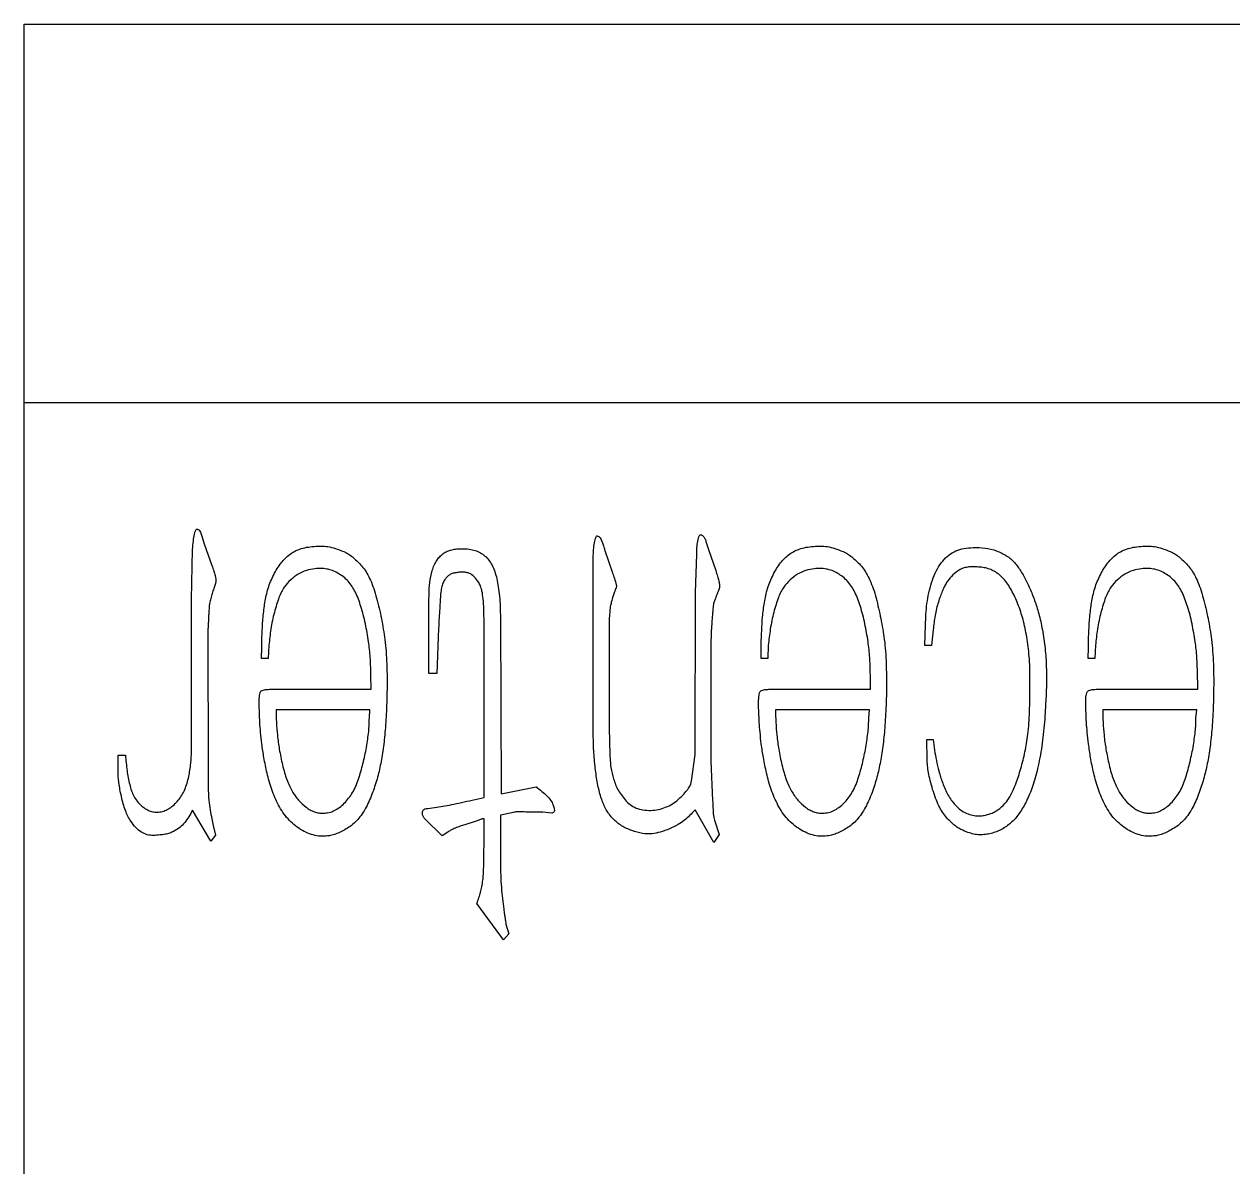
# Model space of a CAD drawing. Header units: millimetres. Extents: x 0 to 210, y 0 to 297.
# Drawn here: x 76.33 to 86.38, y 136.94 to 146.44 of the extents above; entities that cross this region are included whole.
import ezdxf

# ---------------------------------------------------------------- set-up
doc = ezdxf.new("R2010")
doc.units = ezdxf.units.MM

msp = doc.modelspace()

# ---------------------------------------------------------------- linework, layer by layer
at = {"color": 7, "linetype": 'Continuous', "lineweight": 25}
for p, q in [((76.332, 146.439), (137.282, 146.439)), ((76.332, 143.293), (76.332, 146.439)), ((76.332, 143.293), (137.282, 143.293)), ((76.332, 136.464), (76.332, 143.293)), ((77.808, 142.183), (77.828, 142.118)), ((77.828, 142.118), (77.893, 141.937)), ((82.001, 142.138), (82.021, 142.072)), ((77.722, 141.655), (77.732, 142.072)), ((81.064, 140.527), (81.064, 142.022)), ((81.16, 142.062), (81.22, 141.886)), ((81.915, 141.715), (81.925, 142.032)), ((82.021, 142.072), (82.082, 141.896)), ((81.91, 140.366), (81.915, 141.715)), ((77.722, 140.366), (77.722, 141.655)), ((80.292, 141.503), (80.297, 140.039)), ((80.156, 140.008), (80.156, 141.468)), ((81.196, 141.418), (81.196, 140.617)), ((83.891, 141.403), (83.876, 141.272)), ((77.858, 141.362), (77.863, 140.245)), ((79.698, 141.04), (79.698, 141.337)), ((79.773, 141.342), (79.764, 141.04)), ((78.367, 141.277), (78.362, 141.166)), ((82.041, 141.207), (82.041, 140.31)), ((82.519, 141.277), (82.514, 141.166)), ((83.876, 141.272), (83.82, 141.272)), ((85.24, 141.277), (85.235, 141.166)), ((78.362, 141.166), (78.306, 141.166)), ((82.514, 141.166), (82.459, 141.166)), ((85.235, 141.166), (85.18, 141.166)), ((79.764, 141.04), (79.698, 141.04)), ((78.402, 140.91), (79.217, 140.91)), ((82.554, 140.91), (83.37, 140.91)), ((85.275, 140.91), (86.09, 140.91)), ((79.207, 140.738), (78.427, 140.738)), ((79.202, 140.668), (79.207, 140.738)), ((83.36, 140.738), (82.58, 140.738)), ((83.355, 140.668), (83.36, 140.738)), ((86.081, 140.738), (85.3, 140.738)), ((86.075, 140.668), (86.081, 140.738)), ((83.836, 140.491), (83.891, 140.491)), ((83.84, 140.326), (83.836, 140.491)), ((77.113, 140.361), (77.174, 140.361)), ((77.113, 140.22), (77.113, 140.361)), ((81.88, 140.145), (81.91, 140.366)), ((82.041, 140.31), (82.056, 139.983)), ((77.863, 140.245), (77.863, 140.064)), ((80.297, 140.039), (80.589, 140.099)), ((80.081, 139.993), (80.156, 140.008)), ((77.884, 139.646), (77.732, 139.903)), ((79.688, 139.918), (79.764, 139.928)), ((82.066, 139.636), (81.91, 139.907)), ((79.808, 139.691), (79.663, 139.832)), ((80.09, 139.812), (79.995, 139.782)), ((80.156, 139.706), (80.156, 139.832)), ((80.388, 139.883), (80.292, 139.863)), ((80.292, 139.863), (80.292, 139.475)), ((80.644, 139.887), (80.574, 139.887)), ((80.72, 139.878), (80.644, 139.887)), ((82.071, 139.822), (82.111, 139.702)), ((77.924, 139.696), (77.884, 139.646)), ((77.904, 139.777), (77.924, 139.696)), ((79.854, 139.722), (79.808, 139.691)), ((82.111, 139.702), (82.066, 139.636)), ((80.317, 138.825), (80.096, 139.127)), ((80.337, 138.956), (80.363, 138.876)), ((80.363, 138.876), (80.317, 138.825))]:
    msp.add_line(p, q, dxfattribs=at)
for points, knots in [([(77.732, 142.072), (77.734, 142.096), (77.738, 142.138), (77.745, 142.187), (77.752, 142.218), (77.757, 142.231), (77.764, 142.241), (77.77, 142.239), (77.772, 142.239)], [0, 0, 0, 0, 0.387346, 0.706319, 0.825969, 0.911434, 0.958337, 1, 1, 1, 1]), ([(77.772, 142.239), (77.775, 142.238), (77.78, 142.236), (77.791, 142.23), (77.8, 142.21), (77.805, 142.193), (77.808, 142.183)], [0, 0, 0, 0, 0.100758, 0.248307, 0.519709, 1, 1, 1, 1]), ([(81.064, 142.022), (81.065, 142.043), (81.066, 142.083), (81.074, 142.129), (81.082, 142.161), (81.087, 142.174), (81.093, 142.186), (81.098, 142.184), (81.099, 142.183)], [0, 0, 0, 0, 0.363287, 0.692114, 0.826241, 0.919295, 0.96855, 1, 1, 1, 1]), ([(81.099, 142.183), (81.102, 142.182), (81.107, 142.18), (81.118, 142.174), (81.129, 142.155), (81.141, 142.127), (81.152, 142.094), (81.157, 142.072), (81.16, 142.062)], [0, 0, 0, 0, 0.050461, 0.124355, 0.261623, 0.511673, 0.785848, 1, 1, 1, 1]), ([(81.925, 142.032), (81.925, 142.055), (81.925, 142.096), (81.933, 142.144), (81.94, 142.174), (81.945, 142.187), (81.953, 142.196), (81.958, 142.194), (81.961, 142.193)], [0, 0, 0, 0, 0.390529, 0.703737, 0.822075, 0.905646, 0.956734, 1, 1, 1, 1]), ([(81.961, 142.193), (81.963, 142.193), (81.97, 142.191), (81.98, 142.182), (81.993, 142.164), (81.998, 142.148), (82.001, 142.138)], [0, 0, 0, 0, 0.099152, 0.278967, 0.56328, 1, 1, 1, 1]), ([(78.306, 141.166), (78.307, 141.206), (78.307, 141.283), (78.311, 141.398), (78.318, 141.513), (78.332, 141.63), (78.357, 141.749), (78.396, 141.843), (78.435, 141.913), (78.467, 141.959), (78.503, 141.999), (78.542, 142.033), (78.587, 142.061), (78.638, 142.08), (78.696, 142.094), (78.738, 142.096), (78.759, 142.098)], [0, 0, 0, 0, 0.102437, 0.200409, 0.297896, 0.401132, 0.506153, 0.611905, 0.663525, 0.711604, 0.757668, 0.801968, 0.846493, 0.892791, 0.944359, 1, 1, 1, 1]), ([(78.759, 142.098), (78.778, 142.098), (78.816, 142.1), (78.875, 142.094), (78.94, 142.075), (78.996, 142.051), (79.045, 142.024), (79.08, 141.994), (79.116, 141.961), (79.151, 141.921), (79.185, 141.873), (79.213, 141.813), (79.241, 141.744), (79.272, 141.638), (79.304, 141.496), (79.329, 141.349), (79.342, 141.222), (79.348, 141.112), (79.35, 140.988), (79.349, 140.9), (79.348, 140.854)], [0, 0, 0, 0, 0.036151, 0.073462, 0.115438, 0.165307, 0.193166, 0.222672, 0.254384, 0.288208, 0.32564, 0.368103, 0.415896, 0.469262, 0.58255, 0.696887, 0.758896, 0.82985, 0.910352, 1, 1, 1, 1]), ([(79.698, 141.337), (79.698, 141.376), (79.698, 141.448), (79.698, 141.547), (79.698, 141.627), (79.698, 141.709), (79.702, 141.797), (79.72, 141.88), (79.739, 141.941), (79.761, 141.979), (79.786, 142.012), (79.816, 142.038), (79.85, 142.058), (79.888, 142.07), (79.93, 142.078), (79.96, 142.078), (79.975, 142.078)], [0, 0, 0, 0, 0.130289, 0.239832, 0.329458, 0.398337, 0.513102, 0.625082, 0.677836, 0.726118, 0.7711, 0.815208, 0.858337, 0.902163, 0.949371, 1, 1, 1, 1]), ([(79.975, 142.078), (79.994, 142.077), (80.03, 142.076), (80.082, 142.065), (80.126, 142.045), (80.165, 142.018), (80.197, 141.983), (80.224, 141.939), (80.246, 141.887), (80.264, 141.826), (80.275, 141.757), (80.286, 141.68), (80.29, 141.594), (80.291, 141.535), (80.292, 141.503)], [0, 0, 0, 0, 0.077219, 0.145929, 0.210451, 0.271529, 0.333865, 0.402179, 0.477474, 0.561059, 0.654685, 0.759572, 0.873871, 1, 1, 1, 1]), ([(82.459, 141.166), (82.459, 141.206), (82.46, 141.283), (82.464, 141.398), (82.471, 141.513), (82.485, 141.63), (82.51, 141.749), (82.549, 141.843), (82.587, 141.913), (82.619, 141.959), (82.655, 141.999), (82.695, 142.033), (82.739, 142.061), (82.791, 142.08), (82.849, 142.094), (82.89, 142.096), (82.912, 142.098)], [0, 0, 0, 0, 0.102437, 0.200409, 0.297896, 0.401132, 0.506153, 0.611905, 0.663525, 0.711604, 0.757668, 0.801968, 0.846493, 0.892791, 0.944359, 1, 1, 1, 1]), ([(82.912, 142.098), (82.93, 142.098), (82.968, 142.1), (83.028, 142.094), (83.092, 142.075), (83.149, 142.051), (83.197, 142.024), (83.233, 141.994), (83.269, 141.961), (83.304, 141.921), (83.337, 141.873), (83.365, 141.813), (83.394, 141.744), (83.424, 141.638), (83.456, 141.496), (83.482, 141.349), (83.495, 141.222), (83.5, 141.112), (83.502, 140.988), (83.501, 140.9), (83.501, 140.854)], [0, 0, 0, 0, 0.036151, 0.073462, 0.115438, 0.165307, 0.193166, 0.222672, 0.254384, 0.288208, 0.32564, 0.368103, 0.415896, 0.469262, 0.58255, 0.696887, 0.758896, 0.82985, 0.910352, 1, 1, 1, 1]), ([(83.82, 141.272), (83.822, 141.311), (83.824, 141.383), (83.828, 141.485), (83.832, 141.578), (83.844, 141.667), (83.863, 141.753), (83.889, 141.835), (83.922, 141.91), (83.966, 141.975), (84.018, 142.026), (84.079, 142.062), (84.148, 142.084), (84.197, 142.086), (84.223, 142.087)], [0, 0, 0, 0, 0.114373, 0.212612, 0.300675, 0.389367, 0.475586, 0.561076, 0.641717, 0.718124, 0.788585, 0.85593, 0.924983, 1, 1, 1, 1]), ([(84.223, 142.087), (84.256, 142.087), (84.321, 142.087), (84.402, 142.067), (84.46, 142.042), (84.5, 142.02), (84.536, 141.994), (84.577, 141.952), (84.622, 141.889), (84.669, 141.805), (84.711, 141.71), (84.742, 141.625), (84.765, 141.551), (84.781, 141.488), (84.795, 141.419), (84.813, 141.319), (84.828, 141.19), (84.833, 141.037), (84.831, 140.886), (84.825, 140.787), (84.822, 140.738)], [0, 0, 0, 0, 0.059534, 0.118873, 0.147743, 0.175183, 0.201585, 0.22771, 0.281507, 0.340018, 0.402737, 0.468602, 0.503946, 0.543395, 0.585721, 0.632387, 0.727671, 0.820105, 0.910677, 1, 1, 1, 1]), ([(85.18, 141.166), (85.18, 141.206), (85.181, 141.283), (85.184, 141.398), (85.191, 141.513), (85.206, 141.63), (85.23, 141.749), (85.27, 141.843), (85.308, 141.913), (85.34, 141.959), (85.376, 141.999), (85.415, 142.033), (85.46, 142.061), (85.512, 142.08), (85.57, 142.094), (85.611, 142.096), (85.632, 142.098)], [0, 0, 0, 0, 0.102437, 0.200409, 0.297896, 0.401132, 0.506153, 0.611905, 0.663525, 0.711604, 0.757668, 0.801968, 0.846493, 0.892791, 0.944359, 1, 1, 1, 1]), ([(85.632, 142.098), (85.651, 142.098), (85.689, 142.1), (85.748, 142.094), (85.813, 142.075), (85.869, 142.051), (85.918, 142.024), (85.953, 141.994), (85.99, 141.961), (86.024, 141.921), (86.058, 141.873), (86.086, 141.813), (86.114, 141.744), (86.145, 141.638), (86.177, 141.496), (86.202, 141.349), (86.215, 141.222), (86.221, 141.112), (86.223, 140.988), (86.222, 140.9), (86.222, 140.854)], [0, 0, 0, 0, 0.036151, 0.073462, 0.115438, 0.165307, 0.193166, 0.222672, 0.254384, 0.288208, 0.32564, 0.368103, 0.415896, 0.469262, 0.58255, 0.696887, 0.758896, 0.82985, 0.910352, 1, 1, 1, 1]), ([(77.893, 141.937), (77.899, 141.922), (77.908, 141.895), (77.919, 141.859), (77.925, 141.833), (77.928, 141.81), (77.921, 141.785), (77.911, 141.753), (77.898, 141.716), (77.886, 141.675), (77.875, 141.635), (77.871, 141.602), (77.869, 141.574), (77.868, 141.546), (77.865, 141.511), (77.864, 141.471), (77.861, 141.432), (77.86, 141.4), (77.858, 141.378), (77.858, 141.367), (77.858, 141.362)], [0, 0, 0, 0, 0.081948, 0.14546, 0.189828, 0.217888, 0.263227, 0.32067, 0.388956, 0.464512, 0.539067, 0.600514, 0.634904, 0.681972, 0.743062, 0.815566, 0.886802, 0.941481, 0.978406, 1, 1, 1, 1]), ([(78.749, 141.911), (78.726, 141.908), (78.677, 141.9), (78.608, 141.867), (78.546, 141.82), (78.5, 141.769), (78.47, 141.717), (78.449, 141.669), (78.43, 141.612), (78.405, 141.525), (78.381, 141.413), (78.372, 141.321), (78.367, 141.277)], [0, 0, 0, 0, 0.0885102, 0.1818497, 0.2787576, 0.378865, 0.4347387, 0.4995874, 0.5737214, 0.6581534, 0.8335519, 1, 1, 1, 1]), ([(79.217, 140.91), (79.216, 140.955), (79.215, 141.043), (79.211, 141.175), (79.196, 141.311), (79.175, 141.429), (79.153, 141.527), (79.133, 141.595), (79.112, 141.658), (79.088, 141.715), (79.06, 141.764), (79.027, 141.808), (78.988, 141.844), (78.944, 141.874), (78.897, 141.897), (78.849, 141.91), (78.799, 141.916), (78.766, 141.913), (78.749, 141.911)], [0, 0, 0, 0, 0.110128, 0.213106, 0.319622, 0.4412, 0.502942, 0.560634, 0.614105, 0.66317, 0.708994, 0.752322, 0.795313, 0.837707, 0.879693, 0.920276, 0.959614, 1, 1, 1, 1]), ([(82.902, 141.911), (82.878, 141.908), (82.83, 141.9), (82.761, 141.867), (82.698, 141.82), (82.653, 141.769), (82.623, 141.717), (82.601, 141.669), (82.582, 141.612), (82.558, 141.525), (82.534, 141.413), (82.524, 141.321), (82.519, 141.277)], [0, 0, 0, 0, 0.0885102, 0.1818497, 0.2787576, 0.378865, 0.4347387, 0.4995874, 0.5737214, 0.6581534, 0.8335519, 1, 1, 1, 1]), ([(83.37, 140.91), (83.369, 140.955), (83.368, 141.043), (83.364, 141.175), (83.349, 141.311), (83.328, 141.429), (83.306, 141.527), (83.286, 141.595), (83.264, 141.658), (83.241, 141.715), (83.212, 141.764), (83.179, 141.808), (83.14, 141.844), (83.097, 141.874), (83.05, 141.897), (83.001, 141.91), (82.952, 141.916), (82.919, 141.913), (82.902, 141.911)], [0, 0, 0, 0, 0.110128, 0.213106, 0.319622, 0.4412, 0.502942, 0.560634, 0.614105, 0.66317, 0.708994, 0.752322, 0.795313, 0.837707, 0.879693, 0.920276, 0.959614, 1, 1, 1, 1]), ([(84.243, 141.926), (84.228, 141.927), (84.199, 141.928), (84.158, 141.922), (84.122, 141.91), (84.083, 141.886), (84.041, 141.849), (84.006, 141.805), (83.983, 141.763), (83.966, 141.726), (83.949, 141.682), (83.926, 141.615), (83.904, 141.521), (83.895, 141.443), (83.891, 141.403)], [0, 0, 0, 0, 0.064874, 0.12293, 0.175731, 0.224802, 0.319746, 0.412929, 0.464374, 0.522906, 0.589262, 0.66325, 0.826271, 1, 1, 1, 1]), ([(84.691, 141.161), (84.685, 141.216), (84.674, 141.32), (84.645, 141.468), (84.604, 141.601), (84.56, 141.7), (84.52, 141.771), (84.488, 141.814), (84.454, 141.851), (84.418, 141.879), (84.379, 141.901), (84.337, 141.916), (84.291, 141.925), (84.259, 141.926), (84.243, 141.926)], [0, 0, 0, 0, 0.1694531, 0.3238251, 0.4654291, 0.5981391, 0.6593871, 0.7148335, 0.7653605, 0.811902, 0.8565816, 0.9022468, 0.9499892, 1, 1, 1, 1]), ([(85.623, 141.911), (85.599, 141.908), (85.55, 141.9), (85.482, 141.867), (85.419, 141.82), (85.374, 141.769), (85.343, 141.717), (85.322, 141.669), (85.303, 141.612), (85.278, 141.525), (85.254, 141.413), (85.245, 141.321), (85.24, 141.277)], [0, 0, 0, 0, 0.08851, 0.18185, 0.278758, 0.378865, 0.434739, 0.499587, 0.573721, 0.658153, 0.833552, 1, 1, 1, 1]), ([(86.09, 140.91), (86.09, 140.955), (86.088, 141.043), (86.084, 141.175), (86.069, 141.311), (86.048, 141.429), (86.027, 141.527), (86.006, 141.595), (85.985, 141.658), (85.961, 141.715), (85.933, 141.764), (85.9, 141.808), (85.861, 141.844), (85.817, 141.874), (85.771, 141.897), (85.722, 141.91), (85.672, 141.916), (85.639, 141.913), (85.623, 141.911)], [0, 0, 0, 0, 0.110128, 0.213106, 0.319622, 0.4412, 0.502942, 0.560634, 0.614105, 0.66317, 0.708994, 0.752322, 0.795313, 0.837707, 0.879693, 0.920276, 0.959614, 1, 1, 1, 1]), ([(79.94, 141.881), (79.928, 141.879), (79.907, 141.877), (79.878, 141.866), (79.853, 141.851), (79.832, 141.828), (79.816, 141.798), (79.804, 141.761), (79.795, 141.714), (79.791, 141.659), (79.788, 141.594), (79.783, 141.52), (79.779, 141.434), (79.775, 141.374), (79.773, 141.342)], [0, 0, 0, 0, 0.055151, 0.104194, 0.151563, 0.197837, 0.250415, 0.31437, 0.390847, 0.479657, 0.583981, 0.70651, 0.844758, 1, 1, 1, 1]), ([(80.156, 141.468), (80.155, 141.504), (80.155, 141.569), (80.15, 141.655), (80.141, 141.719), (80.126, 141.775), (80.096, 141.821), (80.062, 141.857), (80.03, 141.876), (80.002, 141.881), (79.972, 141.885), (79.951, 141.882), (79.94, 141.881)], [0, 0, 0, 0, 0.199063, 0.358296, 0.478505, 0.560713, 0.679233, 0.781852, 0.830716, 0.882002, 0.937561, 1, 1, 1, 1]), ([(81.22, 141.886), (81.226, 141.87), (81.236, 141.842), (81.249, 141.806), (81.255, 141.781), (81.257, 141.761), (81.248, 141.742), (81.24, 141.716), (81.227, 141.68), (81.215, 141.638), (81.204, 141.592), (81.2, 141.543), (81.195, 141.484), (81.196, 141.441), (81.196, 141.418)], [0, 0, 0, 0, 0.105211, 0.183486, 0.237523, 0.266957, 0.309522, 0.360411, 0.43722, 0.551765, 0.630967, 0.732107, 0.854569, 1, 1, 1, 1]), ([(82.082, 141.896), (82.087, 141.881), (82.096, 141.852), (82.106, 141.815), (82.113, 141.788), (82.116, 141.764), (82.107, 141.736), (82.095, 141.702), (82.08, 141.668), (82.07, 141.642), (82.064, 141.621), (82.062, 141.601), (82.059, 141.575), (82.055, 141.533), (82.051, 141.48), (82.047, 141.427), (82.044, 141.38), (82.043, 141.333), (82.041, 141.274), (82.041, 141.23), (82.041, 141.207)], [0, 0, 0, 0, 0.0710662, 0.1260975, 0.1651834, 0.1885965, 0.2299855, 0.2863081, 0.3447642, 0.3863292, 0.4071522, 0.4360809, 0.4734176, 0.5191885, 0.6148643, 0.6988347, 0.747692, 0.814497, 0.8982531, 1, 1, 1, 1]), ([(84.243, 139.857), (84.257, 139.857), (84.284, 139.856), (84.324, 139.862), (84.362, 139.871), (84.408, 139.893), (84.461, 139.929), (84.505, 139.978), (84.534, 140.027), (84.556, 140.072), (84.578, 140.126), (84.607, 140.208), (84.639, 140.32), (84.664, 140.437), (84.679, 140.54), (84.687, 140.627), (84.692, 140.726), (84.694, 140.831), (84.695, 140.933), (84.694, 141.023), (84.694, 141.097), (84.692, 141.142), (84.691, 141.161)], [0, 0, 0, 0, 0.027598, 0.053944, 0.079404, 0.104773, 0.154393, 0.205715, 0.234029, 0.267088, 0.305527, 0.348391, 0.440116, 0.535321, 0.586616, 0.64502, 0.710163, 0.782141, 0.852615, 0.912248, 0.961532, 1, 1, 1, 1]), ([(78.87, 139.691), (78.85, 139.689), (78.81, 139.684), (78.749, 139.692), (78.689, 139.712), (78.629, 139.743), (78.574, 139.783), (78.524, 139.83), (78.482, 139.885), (78.434, 139.966), (78.388, 140.075), (78.351, 140.209), (78.326, 140.335), (78.308, 140.449), (78.298, 140.547), (78.291, 140.633), (78.288, 140.714), (78.286, 140.779), (78.287, 140.827), (78.288, 140.856), (78.293, 140.876), (78.297, 140.893), (78.313, 140.901), (78.333, 140.907), (78.365, 140.909), (78.389, 140.909), (78.402, 140.91)], [0, 0, 0, 0, 0.037801, 0.075322, 0.114471, 0.156308, 0.199319, 0.241463, 0.284567, 0.328386, 0.41718, 0.505719, 0.587865, 0.65895, 0.719802, 0.772559, 0.821481, 0.871287, 0.894097, 0.911837, 0.925164, 0.93372, 0.94211, 0.955216, 0.974851, 1, 1, 1, 1]), ([(83.023, 139.691), (83.003, 139.689), (82.963, 139.684), (82.901, 139.692), (82.841, 139.712), (82.782, 139.743), (82.727, 139.783), (82.676, 139.83), (82.634, 139.885), (82.587, 139.966), (82.54, 140.075), (82.504, 140.209), (82.479, 140.335), (82.461, 140.449), (82.451, 140.547), (82.444, 140.633), (82.44, 140.714), (82.438, 140.779), (82.439, 140.827), (82.441, 140.856), (82.446, 140.876), (82.45, 140.893), (82.465, 140.901), (82.486, 140.907), (82.517, 140.909), (82.541, 140.909), (82.554, 140.91)], [0, 0, 0, 0, 0.037801, 0.075322, 0.114471, 0.156308, 0.199319, 0.241463, 0.284567, 0.328386, 0.41718, 0.505719, 0.587865, 0.65895, 0.719802, 0.772559, 0.821481, 0.871287, 0.894097, 0.911837, 0.925164, 0.93372, 0.94211, 0.955216, 0.974851, 1, 1, 1, 1]), ([(85.743, 139.691), (85.723, 139.689), (85.683, 139.684), (85.622, 139.692), (85.562, 139.712), (85.503, 139.743), (85.448, 139.783), (85.397, 139.83), (85.355, 139.885), (85.308, 139.966), (85.261, 140.075), (85.224, 140.209), (85.199, 140.335), (85.182, 140.449), (85.172, 140.547), (85.164, 140.633), (85.161, 140.714), (85.159, 140.779), (85.16, 140.827), (85.161, 140.856), (85.166, 140.876), (85.171, 140.893), (85.186, 140.901), (85.207, 140.907), (85.238, 140.909), (85.262, 140.909), (85.275, 140.91)], [0, 0, 0, 0, 0.037801, 0.075322, 0.114471, 0.156308, 0.199319, 0.241463, 0.284567, 0.328386, 0.41718, 0.505719, 0.587865, 0.65895, 0.719802, 0.772559, 0.821481, 0.871287, 0.894097, 0.911837, 0.925164, 0.93372, 0.94211, 0.955216, 0.974851, 1, 1, 1, 1]), ([(79.348, 140.854), (79.347, 140.82), (79.345, 140.754), (79.341, 140.659), (79.334, 140.572), (79.325, 140.467), (79.307, 140.346), (79.281, 140.211), (79.242, 140.082), (79.202, 139.978), (79.161, 139.9), (79.126, 139.848), (79.087, 139.804), (79.043, 139.769), (78.998, 139.741), (78.955, 139.718), (78.912, 139.701), (78.884, 139.694), (78.87, 139.691)], [0, 0, 0, 0, 0.075818, 0.146134, 0.211033, 0.271018, 0.381064, 0.480958, 0.578429, 0.679177, 0.728658, 0.774831, 0.817912, 0.859199, 0.898477, 0.935337, 0.968612, 1, 1, 1, 1]), ([(83.501, 140.854), (83.5, 140.82), (83.497, 140.754), (83.493, 140.659), (83.486, 140.572), (83.477, 140.467), (83.459, 140.346), (83.433, 140.211), (83.395, 140.082), (83.354, 139.978), (83.313, 139.9), (83.278, 139.848), (83.239, 139.804), (83.196, 139.769), (83.151, 139.741), (83.107, 139.718), (83.065, 139.701), (83.037, 139.694), (83.023, 139.691)], [0, 0, 0, 0, 0.075818, 0.146134, 0.211033, 0.271018, 0.381064, 0.480958, 0.578429, 0.679177, 0.728658, 0.774831, 0.817912, 0.859199, 0.898477, 0.935337, 0.968612, 1, 1, 1, 1]), ([(86.222, 140.854), (86.22, 140.82), (86.218, 140.754), (86.214, 140.659), (86.207, 140.572), (86.198, 140.467), (86.18, 140.346), (86.154, 140.211), (86.115, 140.082), (86.075, 139.978), (86.034, 139.9), (85.999, 139.848), (85.96, 139.804), (85.916, 139.769), (85.871, 139.741), (85.828, 139.718), (85.786, 139.701), (85.757, 139.694), (85.743, 139.691)], [0, 0, 0, 0, 0.0758185, 0.1461344, 0.2110326, 0.2710176, 0.3810637, 0.4809581, 0.5784286, 0.6791766, 0.7286585, 0.7748308, 0.8179121, 0.8591988, 0.8984771, 0.9353371, 0.9686122, 1, 1, 1, 1]), ([(78.427, 140.738), (78.428, 140.704), (78.428, 140.633), (78.437, 140.524), (78.453, 140.405), (78.474, 140.301), (78.496, 140.217), (78.515, 140.159), (78.536, 140.108), (78.566, 140.049), (78.61, 139.986), (78.664, 139.936), (78.709, 139.905), (78.745, 139.889), (78.782, 139.879), (78.807, 139.878), (78.82, 139.878)], [0, 0, 0, 0, 0.100154, 0.205666, 0.320598, 0.449523, 0.514818, 0.573559, 0.627866, 0.676869, 0.766448, 0.849622, 0.88947, 0.926821, 0.963605, 1, 1, 1, 1]), ([(82.58, 140.738), (82.58, 140.704), (82.581, 140.633), (82.59, 140.524), (82.605, 140.405), (82.627, 140.301), (82.649, 140.217), (82.667, 140.159), (82.689, 140.108), (82.719, 140.049), (82.762, 139.986), (82.816, 139.936), (82.862, 139.905), (82.898, 139.889), (82.934, 139.879), (82.96, 139.878), (82.972, 139.878)], [0, 0, 0, 0, 0.100154, 0.205666, 0.320598, 0.449523, 0.514818, 0.573559, 0.627866, 0.676869, 0.766448, 0.849622, 0.88947, 0.926821, 0.963605, 1, 1, 1, 1]), ([(84.822, 140.738), (84.818, 140.67), (84.809, 140.537), (84.785, 140.374), (84.759, 140.254), (84.74, 140.174), (84.717, 140.102), (84.693, 140.038), (84.667, 139.981), (84.64, 139.929), (84.61, 139.883), (84.58, 139.842), (84.546, 139.807), (84.51, 139.775), (84.47, 139.749), (84.427, 139.728), (84.383, 139.713), (84.336, 139.702), (84.287, 139.698), (84.255, 139.7), (84.238, 139.702)], [0, 0, 0, 0, 0.155194, 0.30198, 0.370384, 0.433009, 0.489589, 0.540681, 0.587751, 0.631795, 0.672524, 0.710665, 0.747678, 0.78319, 0.818919, 0.854644, 0.890404, 0.92616, 0.962834, 1, 1, 1, 1]), ([(85.3, 140.738), (85.301, 140.704), (85.302, 140.633), (85.31, 140.524), (85.326, 140.405), (85.348, 140.301), (85.369, 140.217), (85.388, 140.159), (85.409, 140.108), (85.44, 140.049), (85.483, 139.986), (85.537, 139.936), (85.583, 139.905), (85.618, 139.889), (85.655, 139.879), (85.68, 139.878), (85.693, 139.878)], [0, 0, 0, 0, 0.100154, 0.205666, 0.320598, 0.449523, 0.514818, 0.573559, 0.627866, 0.676869, 0.766448, 0.849622, 0.88947, 0.926821, 0.963605, 1, 1, 1, 1]), ([(78.82, 139.878), (78.835, 139.879), (78.867, 139.883), (78.912, 139.899), (78.955, 139.926), (78.995, 139.961), (79.031, 140.003), (79.064, 140.05), (79.091, 140.104), (79.12, 140.184), (79.15, 140.292), (79.175, 140.403), (79.188, 140.492), (79.197, 140.555), (79.201, 140.613), (79.202, 140.65), (79.202, 140.668)], [0, 0, 0, 0, 0.050171, 0.099428, 0.152037, 0.20783, 0.266356, 0.326349, 0.390018, 0.456483, 0.596391, 0.743557, 0.815973, 0.882605, 0.944135, 1, 1, 1, 1]), ([(81.196, 140.617), (81.196, 140.585), (81.198, 140.526), (81.199, 140.447), (81.202, 140.386), (81.203, 140.325), (81.21, 140.252), (81.228, 140.178), (81.249, 140.115), (81.272, 140.067), (81.303, 140.021), (81.337, 139.977), (81.381, 139.94), (81.433, 139.914), (81.494, 139.901), (81.536, 139.902), (81.558, 139.903)], [0, 0, 0, 0, 0.1063404, 0.1930411, 0.2601444, 0.3084215, 0.3947589, 0.499697, 0.5568543, 0.6150092, 0.6746627, 0.7368628, 0.7989553, 0.8611285, 0.9272125, 1, 1, 1, 1]), ([(82.972, 139.878), (82.988, 139.879), (83.019, 139.883), (83.065, 139.899), (83.107, 139.926), (83.148, 139.961), (83.184, 140.003), (83.216, 140.05), (83.244, 140.104), (83.273, 140.184), (83.303, 140.292), (83.327, 140.403), (83.34, 140.492), (83.349, 140.555), (83.354, 140.613), (83.354, 140.65), (83.355, 140.668)], [0, 0, 0, 0, 0.050171, 0.099428, 0.152037, 0.20783, 0.266356, 0.326349, 0.390018, 0.456483, 0.596391, 0.743557, 0.815973, 0.882605, 0.944135, 1, 1, 1, 1]), ([(85.693, 139.878), (85.709, 139.879), (85.74, 139.883), (85.786, 139.899), (85.828, 139.926), (85.868, 139.961), (85.904, 140.003), (85.937, 140.05), (85.964, 140.104), (85.994, 140.184), (86.023, 140.292), (86.048, 140.403), (86.061, 140.492), (86.07, 140.555), (86.074, 140.613), (86.075, 140.65), (86.075, 140.668)], [0, 0, 0, 0, 0.0501713, 0.099428, 0.1520369, 0.2078301, 0.2663561, 0.3263487, 0.3900182, 0.4564829, 0.5963911, 0.7435571, 0.8159727, 0.8826047, 0.9441347, 1, 1, 1, 1]), ([(81.553, 139.706), (81.526, 139.706), (81.469, 139.707), (81.398, 139.729), (81.34, 139.751), (81.298, 139.773), (81.262, 139.801), (81.228, 139.831), (81.198, 139.867), (81.171, 139.906), (81.15, 139.951), (81.124, 140.018), (81.1, 140.114), (81.081, 140.241), (81.067, 140.381), (81.065, 140.478), (81.064, 140.527)], [0, 0, 0, 0, 0.073589, 0.158204, 0.202578, 0.245597, 0.287349, 0.329151, 0.37153, 0.415142, 0.45967, 0.50749, 0.612586, 0.732925, 0.863292, 1, 1, 1, 1]), ([(83.891, 140.491), (83.894, 140.462), (83.901, 140.404), (83.916, 140.316), (83.937, 140.225), (83.968, 140.128), (84.009, 140.031), (84.059, 139.96), (84.106, 139.913), (84.147, 139.886), (84.193, 139.867), (84.226, 139.861), (84.243, 139.857)], [0, 0, 0, 0, 0.1149325, 0.2247332, 0.3418775, 0.4767304, 0.6152776, 0.7458301, 0.8088483, 0.8710378, 0.9342088, 1, 1, 1, 1]), ([(77.174, 140.361), (77.178, 140.318), (77.185, 140.236), (77.203, 140.137), (77.223, 140.066), (77.243, 140.019), (77.269, 139.979), (77.3, 139.945), (77.335, 139.919), (77.371, 139.898), (77.411, 139.888), (77.437, 139.887), (77.45, 139.887)], [0, 0, 0, 0, 0.2134095, 0.4055645, 0.4936554, 0.5765764, 0.6544575, 0.7308375, 0.8034328, 0.8703707, 0.934907, 1, 1, 1, 1]), ([(77.45, 139.887), (77.464, 139.89), (77.493, 139.895), (77.533, 139.914), (77.571, 139.941), (77.605, 139.976), (77.637, 140.017), (77.663, 140.063), (77.683, 140.115), (77.702, 140.186), (77.717, 140.27), (77.721, 140.336), (77.722, 140.366)], [0, 0, 0, 0, 0.07185, 0.144565, 0.220844, 0.303916, 0.390406, 0.479388, 0.570829, 0.668169, 0.849602, 1, 1, 1, 1]), ([(84.238, 139.702), (84.223, 139.706), (84.188, 139.715), (84.143, 139.732), (84.102, 139.753), (84.068, 139.776), (84.035, 139.807), (84, 139.843), (83.966, 139.888), (83.935, 139.942), (83.909, 140.006), (83.885, 140.076), (83.866, 140.147), (83.851, 140.213), (83.842, 140.272), (83.841, 140.309), (83.84, 140.326)], [0, 0, 0, 0, 0.060338, 0.136364, 0.181506, 0.231278, 0.288868, 0.351682, 0.421777, 0.499681, 0.585954, 0.681713, 0.776717, 0.860858, 0.935404, 1, 1, 1, 1]), ([(77.219, 139.812), (77.211, 139.825), (77.193, 139.854), (77.173, 139.902), (77.154, 139.957), (77.14, 140.016), (77.129, 140.075), (77.12, 140.129), (77.114, 140.176), (77.113, 140.206), (77.113, 140.22)], [0, 0, 0, 0, 0.111437, 0.233776, 0.368908, 0.516722, 0.663035, 0.790866, 0.903616, 1, 1, 1, 1]), ([(80.589, 140.099), (80.605, 140.086), (80.635, 140.062), (80.677, 140.026), (80.711, 139.989), (80.73, 139.949), (80.739, 139.918), (80.743, 139.894), (80.732, 139.883), (80.724, 139.879), (80.72, 139.878)], [0, 0, 0, 0, 0.209634, 0.398669, 0.567906, 0.726288, 0.84896, 0.910551, 0.950637, 1, 1, 1, 1]), ([(81.558, 139.903), (81.579, 139.905), (81.621, 139.91), (81.681, 139.933), (81.737, 139.962), (81.784, 140.004), (81.825, 140.045), (81.854, 140.083), (81.875, 140.115), (81.879, 140.136), (81.88, 140.145)], [0, 0, 0, 0, 0.150726, 0.295991, 0.444282, 0.597344, 0.738664, 0.852276, 0.937068, 1, 1, 1, 1]), ([(77.863, 140.064), (77.864, 140.038), (77.866, 139.985), (77.878, 139.907), (77.89, 139.838), (77.9, 139.795), (77.904, 139.777)], [0, 0, 0, 0, 0.267315, 0.549796, 0.808133, 1, 1, 1, 1]), ([(79.764, 139.928), (79.786, 139.931), (79.833, 139.94), (79.909, 139.954), (79.992, 139.973), (80.05, 139.986), (80.081, 139.993)], [0, 0, 0, 0, 0.210575, 0.445056, 0.709408, 1, 1, 1, 1]), ([(77.732, 139.903), (77.722, 139.885), (77.702, 139.85), (77.669, 139.801), (77.627, 139.758), (77.583, 139.73), (77.541, 139.712), (77.502, 139.702), (77.457, 139.697), (77.407, 139.693), (77.354, 139.697), (77.304, 139.72), (77.257, 139.759), (77.232, 139.794), (77.219, 139.812)], [0, 0, 0, 0, 0.0955438, 0.1861586, 0.2770691, 0.3734516, 0.4274421, 0.4898138, 0.5599215, 0.6388161, 0.7204187, 0.8039145, 0.8952666, 1, 1, 1, 1]), ([(79.663, 139.832), (79.657, 139.839), (79.648, 139.852), (79.642, 139.874), (79.644, 139.891), (79.649, 139.906), (79.665, 139.918), (79.679, 139.918), (79.688, 139.918)], [0, 0, 0, 0, 0.228946, 0.402044, 0.532958, 0.660895, 0.793707, 1, 1, 1, 1]), ([(80.574, 139.887), (80.554, 139.887), (80.518, 139.887), (80.468, 139.89), (80.425, 139.891), (80.399, 139.885), (80.388, 139.883)], [0, 0, 0, 0, 0.308083, 0.580399, 0.812476, 1, 1, 1, 1]), ([(81.91, 139.907), (81.895, 139.892), (81.867, 139.861), (81.822, 139.818), (81.766, 139.779), (81.696, 139.748), (81.624, 139.721), (81.575, 139.711), (81.553, 139.706)], [0, 0, 0, 0, 0.154888, 0.295971, 0.449554, 0.640679, 0.837201, 1, 1, 1, 1]), ([(82.056, 139.983), (82.057, 139.963), (82.059, 139.927), (82.061, 139.879), (82.065, 139.846), (82.07, 139.829), (82.071, 139.822)], [0, 0, 0, 0, 0.377785, 0.672866, 0.877212, 1, 1, 1, 1]), ([(80.156, 139.832), (80.152, 139.832), (80.144, 139.832), (80.131, 139.83), (80.114, 139.822), (80.1, 139.816), (80.09, 139.812)], [0, 0, 0, 0, 0.19392, 0.324781, 0.556488, 1, 1, 1, 1]), ([(79.995, 139.782), (79.982, 139.778), (79.956, 139.77), (79.918, 139.755), (79.883, 139.74), (79.863, 139.727), (79.854, 139.722)], [0, 0, 0, 0, 0.254484, 0.535349, 0.80214, 1, 1, 1, 1]), ([(80.096, 139.127), (80.102, 139.144), (80.113, 139.175), (80.127, 139.221), (80.137, 139.27), (80.145, 139.311), (80.149, 139.347), (80.151, 139.375), (80.152, 139.411), (80.154, 139.455), (80.154, 139.506), (80.155, 139.566), (80.156, 139.633), (80.156, 139.681), (80.156, 139.706)], [0, 0, 0, 0, 0.091792, 0.167506, 0.245654, 0.347781, 0.382362, 0.430883, 0.492037, 0.56591, 0.655023, 0.756865, 0.871435, 1, 1, 1, 1]), ([(80.292, 139.475), (80.292, 139.437), (80.293, 139.365), (80.299, 139.263), (80.308, 139.17), (80.318, 139.096), (80.325, 139.041), (80.33, 139.007), (80.334, 138.98), (80.336, 138.963), (80.337, 138.956)], [0, 0, 0, 0, 0.219117, 0.411328, 0.588283, 0.761444, 0.840832, 0.90604, 0.959501, 1, 1, 1, 1])]:
    msp.add_open_spline(points, degree=3, knots=knots, dxfattribs=at)

doc.saveas('drawing.dxf')
